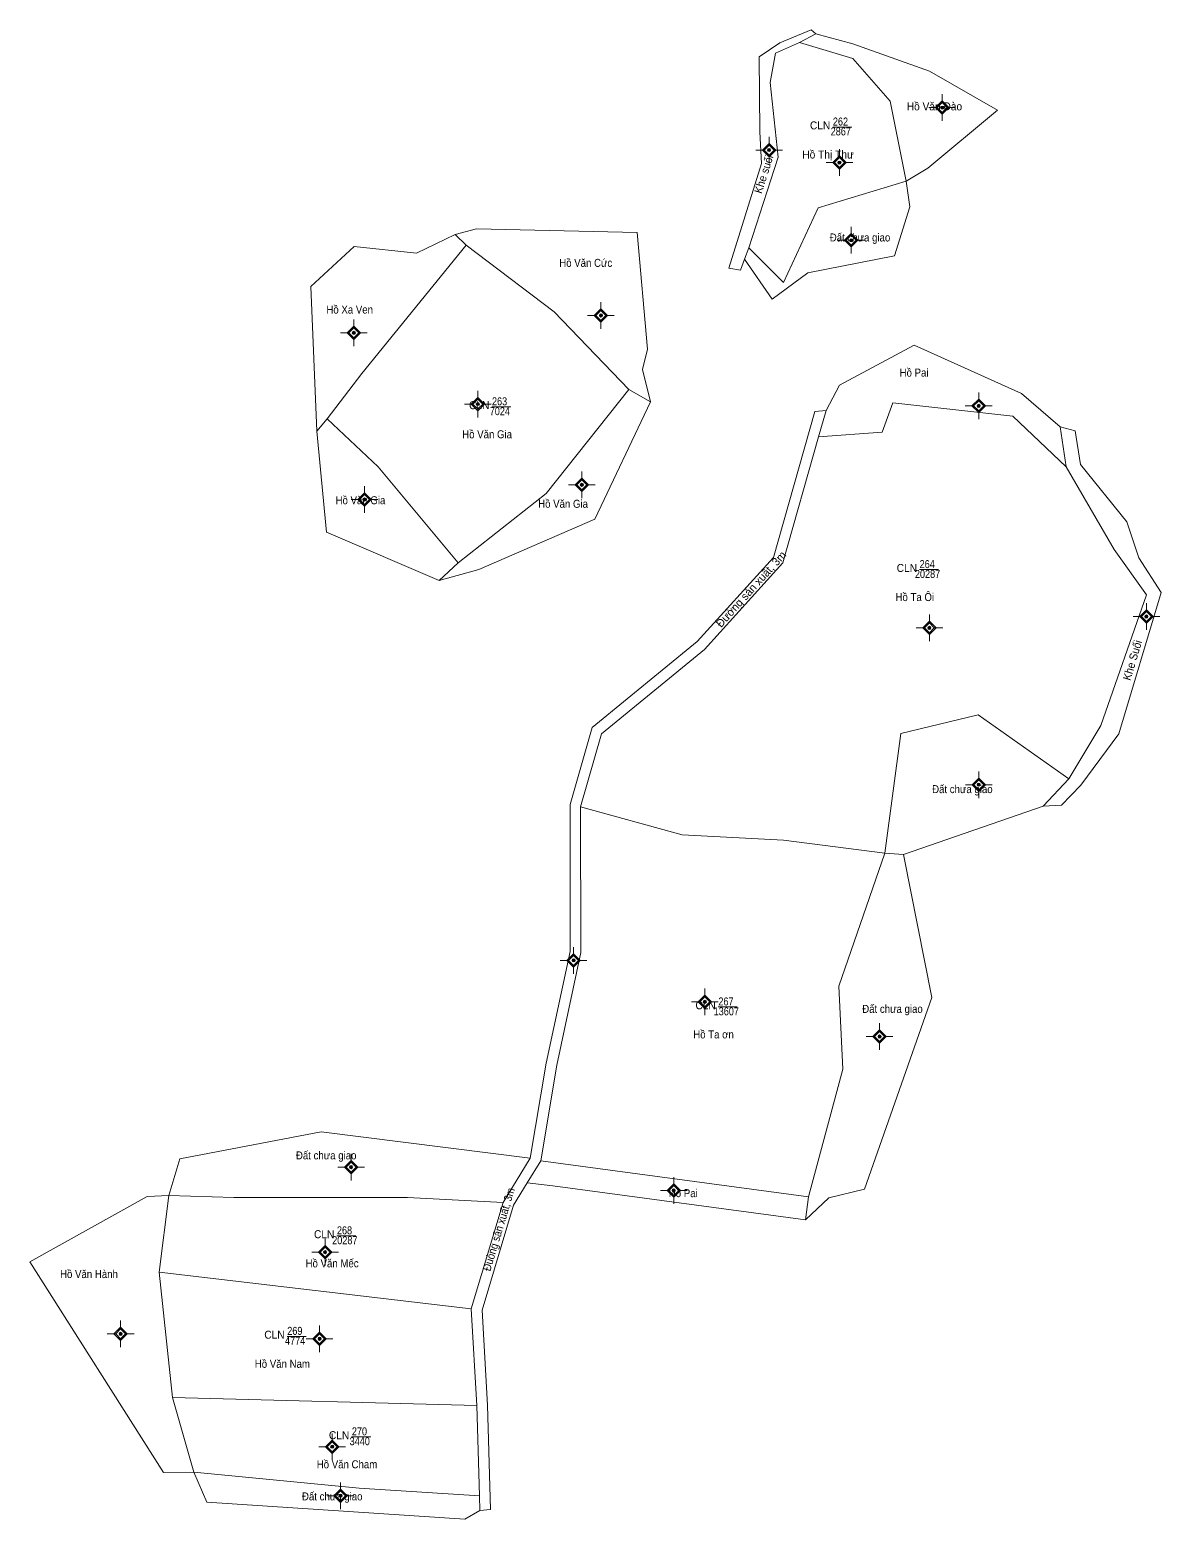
# Model space of a CAD drawing. Header units: metres. Extents: x 535606 to 537446, y 1848225 to 1851213.
# Drawn here: x 535883 to 536307, y 1849340 to 1849899 of the extents above; entities that cross this region are included whole.
import ezdxf
from ezdxf.enums import TextEntityAlignment as Align

# ---------------------------------------------------------------- set-up
doc = ezdxf.new("R2010")
doc.units = ezdxf.units.M
doc.header["$LTSCALE"] = 1.2
for name, color, linetype, lineweight in [('11', 7, 'Continuous', 13), ('6', 7, 'Continuous', 13), ('7', 7, 'Continuous', 13)]:
    doc.layers.add(name, color=color, linetype=linetype, lineweight=lineweight)
for name, color, linetype in [('2', 7, 'Continuous'), ('3', 7, 'Continuous'), ('4', 7, 'Continuous'), ('5', 7, 'Continuous'), ('63', 7, 'Continuous')]:
    doc.layers.add(name, color=color, linetype=linetype)

msp = doc.modelspace()

# ---------------------------------------------------------------- hatches: boundary and pattern name
at = {"layer": '11'}
for points in [[(536225.819, 1849869.61, 1), (536224.619, 1849869.61, 1)], [(536225.669, 1849869.61, 1), (536224.769, 1849869.61, 1)], [(536160.899, 1849853.72, 1), (536159.699, 1849853.72, 1)], [(536160.749, 1849853.72, 1), (536159.849, 1849853.72, 1)], [(536187.299, 1849848.99, 1), (536186.099, 1849848.99, 1)], [(536187.149, 1849848.99, 1), (536186.249, 1849848.99, 1)], [(536191.739, 1849819.87, 1), (536190.539, 1849819.87, 1)], [(536191.589, 1849819.87, 1), (536190.689, 1849819.87, 1)], [(536097.899, 1849791.71, 1), (536096.699, 1849791.71, 1)], [(536097.749, 1849791.71, 1), (536096.849, 1849791.71, 1)], [(536005.259, 1849785.17, 1), (536004.059, 1849785.17, 1)], [(536005.109, 1849785.17, 1), (536004.209, 1849785.17, 1)], [(536051.739, 1849758.49, 1), (536050.539, 1849758.49, 1)], [(536051.589, 1849758.49, 1), (536050.689, 1849758.49, 1)], [(536239.479, 1849757.79, 1), (536238.279, 1849757.79, 1)], [(536239.329, 1849757.79, 1), (536238.429, 1849757.79, 1)], [(536090.769, 1849728.18, 1), (536089.569, 1849728.18, 1)], [(536090.619, 1849728.18, 1), (536089.719, 1849728.18, 1)], [(536009.229, 1849722.68, 1), (536008.029, 1849722.68, 1)], [(536009.079, 1849722.68, 1), (536008.179, 1849722.68, 1)], [(536302.349, 1849678.8, 1), (536301.149, 1849678.8, 1)], [(536302.199, 1849678.8, 1), (536301.299, 1849678.8, 1)], [(536220.989, 1849674.54, 1), (536219.789, 1849674.54, 1)], [(536220.839, 1849674.54, 1), (536219.939, 1849674.54, 1)], [(536239.499, 1849615.76, 1), (536238.299, 1849615.76, 1)], [(536239.349, 1849615.76, 1), (536238.449, 1849615.76, 1)], [(536087.659, 1849549.89, 1), (536086.459, 1849549.89, 1)], [(536087.509, 1849549.89, 1), (536086.609, 1849549.89, 1)], [(536136.849, 1849534.34, 1), (536135.649, 1849534.34, 1)], [(536136.699, 1849534.34, 1), (536135.799, 1849534.34, 1)], [(536202.349, 1849521.32, 1), (536201.149, 1849521.32, 1)], [(536202.199, 1849521.32, 1), (536201.299, 1849521.32, 1)], [(536004.229, 1849472.38, 1), (536003.029, 1849472.38, 1)], [(536004.079, 1849472.38, 1), (536003.179, 1849472.38, 1)], [(536125.169, 1849463.63, 1), (536123.969, 1849463.63, 1)], [(536125.019, 1849463.63, 1), (536124.119, 1849463.63, 1)], [(535994.479, 1849440.48, 1), (535993.279, 1849440.48, 1)], [(535994.329, 1849440.48, 1), (535993.429, 1849440.48, 1)], [(535917.869, 1849409.83, 1), (535916.669, 1849409.83, 1)], [(535917.719, 1849409.83, 1), (535916.819, 1849409.83, 1)], [(535992.449, 1849408.01, 1), (535991.249, 1849408.01, 1)], [(535992.299, 1849408.01, 1), (535991.399, 1849408.01, 1)], [(535997.179, 1849367.55, 1), (535995.979, 1849367.55, 1)], [(535997.029, 1849367.55, 1), (535996.129, 1849367.55, 1)], [(536000.299, 1849349.17, 1), (535999.099, 1849349.17, 1)], [(536000.149, 1849349.17, 1), (535999.249, 1849349.17, 1)]]:
    msp.add_hatch(color=256, dxfattribs=at).paths.add_polyline_path(points)

# ---------------------------------------------------------------- linework, layer by layer
for p, q in [((536225.22, 1849874.61), (536225.22, 1849872.11)), ((536225.22, 1849873.36), (536225.22, 1849871.48)), ((536222.72, 1849869.61), (536220.22, 1849869.61)), ((536223.34, 1849869.61), (536221.47, 1849869.61)), ((536225.22, 1849867.74), (536225.22, 1849865.86)), ((536225.22, 1849867.11), (536225.22, 1849864.61)), ((536228.97, 1849869.61), (536227.1, 1849869.61)), ((536230.22, 1849869.61), (536227.72, 1849869.61)), ((536160.3, 1849858.72), (536160.3, 1849856.22)), ((536160.3, 1849857.47), (536160.3, 1849855.6)), ((536157.8, 1849853.72), (536155.3, 1849853.72)), ((536158.43, 1849853.72), (536156.55, 1849853.72)), ((536160.3, 1849851.84), (536160.3, 1849849.97)), ((536160.3, 1849851.22), (536160.3, 1849848.72)), ((536164.05, 1849853.72), (536162.18, 1849853.72)), ((536165.3, 1849853.72), (536162.8, 1849853.72)), ((536186.7, 1849853.99), (536186.7, 1849851.49)), ((536186.7, 1849852.74), (536186.7, 1849850.86)), ((536184.2, 1849848.99), (536181.7, 1849848.99)), ((536184.82, 1849848.99), (536182.95, 1849848.99)), ((536186.7, 1849847.12), (536186.7, 1849845.24)), ((536186.7, 1849846.49), (536186.7, 1849843.99)), ((536190.45, 1849848.99), (536188.57, 1849848.99)), ((536191.7, 1849848.99), (536189.2, 1849848.99)), ((536191.14, 1849824.87), (536191.14, 1849822.37)), ((536191.14, 1849823.62), (536191.14, 1849821.74)), ((536188.64, 1849819.87), (536186.14, 1849819.87)), ((536189.26, 1849819.87), (536187.39, 1849819.87)), ((536191.14, 1849818), (536191.14, 1849816.12)), ((536191.14, 1849817.37), (536191.14, 1849814.87)), ((536194.89, 1849819.87), (536193.02, 1849819.87)), ((536196.14, 1849819.87), (536193.64, 1849819.87)), ((536097.3, 1849796.71), (536097.3, 1849794.21)), ((536097.3, 1849795.46), (536097.3, 1849793.58)), ((536004.66, 1849790.17), (536004.66, 1849787.67)), ((536004.66, 1849788.92), (536004.66, 1849787.04)), ((536094.8, 1849791.71), (536092.3, 1849791.71)), ((536095.43, 1849791.71), (536093.55, 1849791.71)), ((536097.3, 1849789.84), (536097.3, 1849787.96)), ((536097.3, 1849789.21), (536097.3, 1849786.71)), ((536101.05, 1849791.71), (536099.18, 1849791.71)), ((536102.3, 1849791.71), (536099.8, 1849791.71)), ((536002.16, 1849785.17), (535999.66, 1849785.17)), ((536002.78, 1849785.17), (536000.91, 1849785.17)), ((536004.66, 1849783.3), (536004.66, 1849781.42)), ((536004.66, 1849782.67), (536004.66, 1849780.17)), ((536008.41, 1849785.17), (536006.54, 1849785.17)), ((536009.66, 1849785.17), (536007.16, 1849785.17)), ((536051.14, 1849763.49), (536051.14, 1849760.99)), ((536051.14, 1849762.24), (536051.14, 1849760.36)), ((536238.88, 1849762.79), (536238.88, 1849760.29)), ((536238.88, 1849761.54), (536238.88, 1849759.66)), ((536048.64, 1849758.49), (536046.14, 1849758.49)), ((536049.26, 1849758.49), (536047.39, 1849758.49)), ((536051.14, 1849756.62), (536051.14, 1849754.74)), ((536051.14, 1849755.99), (536051.14, 1849753.49)), ((536054.89, 1849758.49), (536053.02, 1849758.49)), ((536056.14, 1849758.49), (536053.64, 1849758.49)), ((536236.38, 1849757.79), (536233.88, 1849757.79)), ((536237, 1849757.79), (536235.13, 1849757.79)), ((536238.88, 1849755.92), (536238.88, 1849754.04)), ((536238.88, 1849755.29), (536238.88, 1849752.79)), ((536242.63, 1849757.79), (536240.76, 1849757.79)), ((536243.88, 1849757.79), (536241.38, 1849757.79)), ((536090.17, 1849733.18), (536090.17, 1849730.68)), ((536008.63, 1849727.68), (536008.63, 1849725.18)), ((536008.63, 1849726.43), (536008.63, 1849724.56)), ((536087.67, 1849728.18), (536085.17, 1849728.18)), ((536088.3, 1849728.18), (536086.42, 1849728.18)), ((536090.17, 1849731.93), (536090.17, 1849730.06)), ((536093.92, 1849728.18), (536092.05, 1849728.18)), ((536095.17, 1849728.18), (536092.67, 1849728.18)), ((536006.13, 1849722.68), (536003.63, 1849722.68)), ((536006.76, 1849722.68), (536004.88, 1849722.68)), ((536012.38, 1849722.68), (536010.5, 1849722.68)), ((536013.63, 1849722.68), (536011.13, 1849722.68)), ((536090.17, 1849726.3), (536090.17, 1849724.43)), ((536090.17, 1849725.68), (536090.17, 1849723.18)), ((536008.63, 1849720.8), (536008.63, 1849718.93)), ((536008.63, 1849720.18), (536008.63, 1849717.68)), ((536301.75, 1849683.8), (536301.75, 1849681.3)), ((536301.75, 1849682.55), (536301.75, 1849680.68)), ((536220.39, 1849679.54), (536220.39, 1849677.04)), ((536220.39, 1849678.29), (536220.39, 1849676.42)), ((536299.25, 1849678.8), (536296.75, 1849678.8)), ((536299.88, 1849678.8), (536298, 1849678.8)), ((536301.75, 1849676.92), (536301.75, 1849675.05)), ((536301.75, 1849676.3), (536301.75, 1849673.8)), ((536305.5, 1849678.8), (536303.62, 1849678.8)), ((536306.75, 1849678.8), (536304.25, 1849678.8)), ((536217.89, 1849674.54), (536215.39, 1849674.54)), ((536218.52, 1849674.54), (536216.64, 1849674.54)), ((536220.39, 1849672.66), (536220.39, 1849670.79)), ((536220.39, 1849672.04), (536220.39, 1849669.54)), ((536224.14, 1849674.54), (536222.26, 1849674.54)), ((536225.39, 1849674.54), (536222.89, 1849674.54)), ((536238.9, 1849620.76), (536238.9, 1849618.26)), ((536236.4, 1849615.76), (536233.9, 1849615.76)), ((536237.02, 1849615.76), (536235.15, 1849615.76)), ((536238.9, 1849619.51), (536238.9, 1849617.64)), ((536242.65, 1849615.76), (536240.78, 1849615.76)), ((536243.9, 1849615.76), (536241.4, 1849615.76)), ((536238.9, 1849613.88), (536238.9, 1849612.01)), ((536238.9, 1849613.26), (536238.9, 1849610.76)), ((536087.06, 1849554.89), (536087.06, 1849552.39)), ((536087.06, 1849553.64), (536087.06, 1849551.76)), ((536084.56, 1849549.89), (536082.06, 1849549.89)), ((536085.19, 1849549.89), (536083.31, 1849549.89)), ((536087.06, 1849548.02), (536087.06, 1849546.14)), ((536090.81, 1849549.89), (536088.94, 1849549.89)), ((536092.06, 1849549.89), (536089.56, 1849549.89)), ((536087.06, 1849547.39), (536087.06, 1849544.89)), ((536136.25, 1849539.34), (536136.25, 1849536.84)), ((536136.25, 1849538.09), (536136.25, 1849536.22)), ((536133.75, 1849534.34), (536131.25, 1849534.34)), ((536134.38, 1849534.34), (536132.5, 1849534.34)), ((536136.25, 1849532.46), (536136.25, 1849530.59)), ((536136.25, 1849531.84), (536136.25, 1849529.34)), ((536140, 1849534.34), (536138.12, 1849534.34)), ((536141.25, 1849534.34), (536138.75, 1849534.34)), ((536201.75, 1849526.32), (536201.75, 1849523.82)), ((536199.25, 1849521.32), (536196.75, 1849521.32)), ((536199.88, 1849521.32), (536198, 1849521.32)), ((536201.75, 1849525.07), (536201.75, 1849523.2)), ((536205.5, 1849521.32), (536203.62, 1849521.32)), ((536206.75, 1849521.32), (536204.25, 1849521.32)), ((536201.75, 1849519.44), (536201.75, 1849517.57)), ((536201.75, 1849518.82), (536201.75, 1849516.32)), ((536003.63, 1849477.38), (536003.63, 1849474.88)), ((536003.63, 1849476.13), (536003.63, 1849474.26)), ((536001.13, 1849472.38), (535998.63, 1849472.38)), ((536001.76, 1849472.38), (535999.88, 1849472.38)), ((536003.63, 1849470.5), (536003.63, 1849468.63)), ((536003.63, 1849469.88), (536003.63, 1849467.38)), ((536007.38, 1849472.38), (536005.5, 1849472.38)), ((536008.63, 1849472.38), (536006.13, 1849472.38)), ((536124.57, 1849468.63), (536124.57, 1849466.13)), ((536124.57, 1849467.38), (536124.57, 1849465.5)), ((536122.07, 1849463.63), (536119.57, 1849463.63)), ((536122.69, 1849463.63), (536120.82, 1849463.63)), ((536124.57, 1849461.76), (536124.57, 1849459.88)), ((536124.57, 1849461.13), (536124.57, 1849458.63)), ((536128.32, 1849463.63), (536126.44, 1849463.63)), ((536129.57, 1849463.63), (536127.07, 1849463.63)), ((535993.88, 1849445.48), (535993.88, 1849442.98)), ((535993.88, 1849444.23), (535993.88, 1849442.36)), ((535991.38, 1849440.48), (535988.88, 1849440.48)), ((535992, 1849440.48), (535990.13, 1849440.48)), ((535993.88, 1849438.6), (535993.88, 1849436.73)), ((535993.88, 1849437.98), (535993.88, 1849435.48)), ((535997.63, 1849440.48), (535995.76, 1849440.48)), ((535998.88, 1849440.48), (535996.38, 1849440.48)), ((535917.27, 1849414.83), (535917.27, 1849412.33)), ((535914.77, 1849409.83), (535912.27, 1849409.83)), ((535915.4, 1849409.83), (535913.52, 1849409.83)), ((535917.27, 1849413.58), (535917.27, 1849411.7)), ((535921.02, 1849409.83), (535919.14, 1849409.83)), ((535922.27, 1849409.83), (535919.77, 1849409.83)), ((535991.85, 1849413.01), (535991.85, 1849410.51)), ((535991.85, 1849411.76), (535991.85, 1849409.88)), ((535917.27, 1849407.96), (535917.27, 1849406.08)), ((535917.27, 1849407.33), (535917.27, 1849404.83)), ((535989.35, 1849408.01), (535986.85, 1849408.01)), ((535989.98, 1849408.01), (535988.1, 1849408.01)), ((535991.85, 1849406.14), (535991.85, 1849404.26)), ((535991.85, 1849405.51), (535991.85, 1849403.01)), ((535995.6, 1849408.01), (535993.72, 1849408.01)), ((535996.85, 1849408.01), (535994.35, 1849408.01)), ((535996.58, 1849372.55), (535996.58, 1849370.05)), ((535996.58, 1849371.3), (535996.58, 1849369.42)), ((535994.08, 1849367.55), (535991.58, 1849367.55)), ((535994.7, 1849367.55), (535992.83, 1849367.55)), ((535996.58, 1849365.68), (535996.58, 1849363.8)), ((535996.58, 1849365.05), (535996.58, 1849362.55)), ((536000.33, 1849367.55), (535998.45, 1849367.55)), ((536001.58, 1849367.55), (535999.08, 1849367.55)), ((535999.7, 1849354.17), (535999.7, 1849351.67)), ((535999.7, 1849352.92), (535999.7, 1849351.04)), ((535997.2, 1849349.17), (535994.7, 1849349.17)), ((535997.82, 1849349.17), (535995.95, 1849349.17)), ((535999.7, 1849347.3), (535999.7, 1849345.42)), ((535999.7, 1849346.67), (535999.7, 1849344.17)), ((536003.45, 1849349.17), (536001.57, 1849349.17)), ((536004.7, 1849349.17), (536002.2, 1849349.17))]:
    msp.add_line(p, q, dxfattribs=at)
for points in [[(536225.22, 1849872.11), (536222.72, 1849869.61), (536225.22, 1849867.11), (536227.72, 1849869.61)], [(536225.22, 1849871.48), (536223.34, 1849869.61), (536225.22, 1849867.74), (536227.1, 1849869.61)], [(536160.3, 1849856.22), (536157.8, 1849853.72), (536160.3, 1849851.22), (536162.8, 1849853.72)], [(536160.3, 1849855.6), (536158.43, 1849853.72), (536160.3, 1849851.84), (536162.18, 1849853.72)], [(536186.7, 1849851.49), (536184.2, 1849848.99), (536186.7, 1849846.49), (536189.2, 1849848.99)], [(536186.7, 1849850.86), (536184.82, 1849848.99), (536186.7, 1849847.12), (536188.57, 1849848.99)], [(536191.14, 1849822.37), (536188.64, 1849819.87), (536191.14, 1849817.37), (536193.64, 1849819.87)], [(536191.14, 1849821.74), (536189.26, 1849819.87), (536191.14, 1849818), (536193.02, 1849819.87)], [(536097.3, 1849794.21), (536094.8, 1849791.71), (536097.3, 1849789.21), (536099.8, 1849791.71)], [(536097.3, 1849793.58), (536095.43, 1849791.71), (536097.3, 1849789.84), (536099.18, 1849791.71)], [(536004.66, 1849787.67), (536002.16, 1849785.17), (536004.66, 1849782.67), (536007.16, 1849785.17)], [(536004.66, 1849787.04), (536002.78, 1849785.17), (536004.66, 1849783.3), (536006.54, 1849785.17)], [(536051.14, 1849760.99), (536048.64, 1849758.49), (536051.14, 1849755.99), (536053.64, 1849758.49)], [(536051.14, 1849760.36), (536049.26, 1849758.49), (536051.14, 1849756.62), (536053.02, 1849758.49)], [(536238.88, 1849760.29), (536236.38, 1849757.79), (536238.88, 1849755.29), (536241.38, 1849757.79)], [(536238.88, 1849759.66), (536237, 1849757.79), (536238.88, 1849755.92), (536240.76, 1849757.79)], [(536090.17, 1849730.68), (536087.67, 1849728.18), (536090.17, 1849725.68), (536092.67, 1849728.18)], [(536090.17, 1849730.06), (536088.3, 1849728.18), (536090.17, 1849726.3), (536092.05, 1849728.18)], [(536008.63, 1849725.18), (536006.13, 1849722.68), (536008.63, 1849720.18), (536011.13, 1849722.68)], [(536008.63, 1849724.56), (536006.76, 1849722.68), (536008.63, 1849720.8), (536010.5, 1849722.68)], [(536220.39, 1849677.04), (536217.89, 1849674.54), (536220.39, 1849672.04), (536222.89, 1849674.54)], [(536220.39, 1849676.42), (536218.52, 1849674.54), (536220.39, 1849672.66), (536222.26, 1849674.54)], [(536301.75, 1849681.3), (536299.25, 1849678.8), (536301.75, 1849676.3), (536304.25, 1849678.8)], [(536301.75, 1849680.68), (536299.88, 1849678.8), (536301.75, 1849676.92), (536303.62, 1849678.8)], [(536238.9, 1849618.26), (536236.4, 1849615.76), (536238.9, 1849613.26), (536241.4, 1849615.76)], [(536238.9, 1849617.64), (536237.02, 1849615.76), (536238.9, 1849613.88), (536240.78, 1849615.76)], [(536087.06, 1849552.39), (536084.56, 1849549.89), (536087.06, 1849547.39), (536089.56, 1849549.89)], [(536087.06, 1849551.76), (536085.19, 1849549.89), (536087.06, 1849548.02), (536088.94, 1849549.89)], [(536136.25, 1849536.84), (536133.75, 1849534.34), (536136.25, 1849531.84), (536138.75, 1849534.34)], [(536136.25, 1849536.22), (536134.38, 1849534.34), (536136.25, 1849532.46), (536138.12, 1849534.34)], [(536201.75, 1849523.82), (536199.25, 1849521.32), (536201.75, 1849518.82), (536204.25, 1849521.32)], [(536201.75, 1849523.2), (536199.88, 1849521.32), (536201.75, 1849519.44), (536203.62, 1849521.32)], [(536003.63, 1849474.88), (536001.13, 1849472.38), (536003.63, 1849469.88), (536006.13, 1849472.38)], [(536003.63, 1849474.26), (536001.76, 1849472.38), (536003.63, 1849470.5), (536005.5, 1849472.38)], [(536124.57, 1849466.13), (536122.07, 1849463.63), (536124.57, 1849461.13), (536127.07, 1849463.63)], [(536124.57, 1849465.5), (536122.69, 1849463.63), (536124.57, 1849461.76), (536126.44, 1849463.63)], [(535993.88, 1849442.98), (535991.38, 1849440.48), (535993.88, 1849437.98), (535996.38, 1849440.48)], [(535993.88, 1849442.36), (535992, 1849440.48), (535993.88, 1849438.6), (535995.76, 1849440.48)], [(535917.27, 1849412.33), (535914.77, 1849409.83), (535917.27, 1849407.33), (535919.77, 1849409.83)], [(535917.27, 1849411.7), (535915.4, 1849409.83), (535917.27, 1849407.96), (535919.14, 1849409.83)], [(535991.85, 1849410.51), (535989.35, 1849408.01), (535991.85, 1849405.51), (535994.35, 1849408.01)], [(535991.85, 1849409.88), (535989.98, 1849408.01), (535991.85, 1849406.14), (535993.72, 1849408.01)], [(535996.58, 1849370.05), (535994.08, 1849367.55), (535996.58, 1849365.05), (535999.08, 1849367.55)], [(535996.58, 1849369.42), (535994.7, 1849367.55), (535996.58, 1849365.68), (535998.45, 1849367.55)], [(535999.7, 1849351.67), (535997.2, 1849349.17), (535999.7, 1849346.67), (536002.2, 1849349.17)], [(535999.7, 1849351.04), (535997.82, 1849349.17), (535999.7, 1849347.3), (536001.57, 1849349.17)]]:
    msp.add_lwpolyline(points, close=True, dxfattribs=at)
for centre, radius in [((536225.219, 1849869.61), 0.6), ((536225.219, 1849869.61), 0.45), ((536160.299, 1849853.72), 0.6), ((536160.299, 1849853.72), 0.45), ((536186.699, 1849848.99), 0.6), ((536186.699, 1849848.99), 0.45), ((536191.139, 1849819.87), 0.6), ((536191.139, 1849819.87), 0.45), ((536097.299, 1849791.71), 0.6), ((536097.299, 1849791.71), 0.45), ((536004.659, 1849785.17), 0.6), ((536004.659, 1849785.17), 0.45), ((536051.139, 1849758.49), 0.6), ((536051.139, 1849758.49), 0.45), ((536238.879, 1849757.79), 0.6), ((536238.879, 1849757.79), 0.45), ((536090.169, 1849728.18), 0.6), ((536090.169, 1849728.18), 0.45), ((536008.629, 1849722.68), 0.6), ((536008.629, 1849722.68), 0.45), ((536301.749, 1849678.8), 0.6), ((536301.749, 1849678.8), 0.45), ((536220.389, 1849674.54), 0.6), ((536220.389, 1849674.54), 0.45), ((536238.899, 1849615.76), 0.6), ((536238.899, 1849615.76), 0.45), ((536087.059, 1849549.89), 0.6), ((536087.059, 1849549.89), 0.45), ((536136.249, 1849534.34), 0.6), ((536136.249, 1849534.34), 0.45), ((536201.749, 1849521.32), 0.6), ((536201.749, 1849521.32), 0.45), ((536003.629, 1849472.38), 0.6), ((536003.629, 1849472.38), 0.45), ((536124.569, 1849463.63), 0.6), ((536124.569, 1849463.63), 0.45), ((535993.879, 1849440.48), 0.6), ((535993.879, 1849440.48), 0.45), ((535917.269, 1849409.83), 0.6), ((535917.269, 1849409.83), 0.45), ((535991.849, 1849408.01), 0.6), ((535991.849, 1849408.01), 0.45), ((535996.579, 1849367.55), 0.6), ((535996.579, 1849367.55), 0.45), ((535999.699, 1849349.17), 0.6), ((535999.699, 1849349.17), 0.45)]:
    msp.add_circle(centre, radius, dxfattribs=at)
at = {"layer": '6'}
for p, q in [((536171.73, 1849893.99), (536177.82, 1849897.23)), ((536046.73, 1849817.99), (536042.63, 1849822.02)), ((536151.16, 1849812.82), (536152.73, 1849816.99)), ((536107.73, 1849763.99), (536115.85, 1849759.31)), ((536178.85, 1849746.15), (536181.66, 1849756.1)), ((535994.73, 1849752.99), (535990.8, 1849748.32)), ((536269.48, 1849749.88), (536271.73, 1849734.99)), ((536043.73, 1849698.99), (536036.61, 1849692.38)), ((536272.73, 1849617.99), (536263.1, 1849607.72)), ((536069.64, 1849466.44), (536074.72, 1849474.72)), ((536175.04, 1849461.22), (536074.72, 1849474.72)), ((535935.38, 1849461.74), (535931.73, 1849432.99)), ((536175.04, 1849461.22), (536173.99, 1849452.55))]:
    msp.add_line(p, q, dxfattribs=at)
for points in [[(536177.82, 1849897.23), (536176.1, 1849898.8), (536164.33, 1849893.94), (536156.65, 1849888.71), (536156.81, 1849860.58), (536157.45, 1849848.69), (536145.24, 1849809.41), (536149.59, 1849808.64), (536151.16, 1849812.82)], [(536177.82, 1849897.23), (536191.75, 1849893.5), (536220.46, 1849883.29), (536245.98, 1849868.61), (536219.82, 1849846.9), (536211.73, 1849841.99)], [(536211.73, 1849841.99), (536213.07, 1849832.41), (536207.38, 1849814.03), (536174.84, 1849807.65), (536161.44, 1849797.75), (536151.16, 1849812.82)], [(536181.66, 1849756.1), (536186.66, 1849765.59), (536214.73, 1849780.6), (536254.93, 1849762.4), (536269.48, 1849749.88)], [(536070.82, 1849475.71), (536076.76, 1849511.36), (536085.73, 1849553.2), (536085.73, 1849608.27), (536093.98, 1849637.14), (536133.38, 1849669.48), (536161.93, 1849700.99), (536177.41, 1849755.72), (536181.66, 1849756.1)], [(536178.85, 1849746.15), (536202.73, 1849747.99), (536206.73, 1849758.99), (536251.73, 1849753.99), (536271.73, 1849734.99), (536289.73, 1849703.99), (536301.73, 1849686.99), (536284.73, 1849637.99), (536272.73, 1849617.99), (536238.73, 1849641.99), (536209.73, 1849634.99), (536203.73, 1849590.1), (536186.45, 1849540.28), (536187.91, 1849509.09), (536175.04, 1849461.22)], [(536269.48, 1849749.88), (536275.05, 1849748.49), (536277.02, 1849735.83), (536294.43, 1849714.3), (536298.96, 1849700.87), (536307.3, 1849687.78), (536291.47, 1849634.87), (536277.15, 1849615.64), (536269.96, 1849608.03), (536263.1, 1849607.72)], [(536089.66, 1849607.46), (536097.48, 1849634.84), (536136.08, 1849666.5), (536165.53, 1849698.99), (536178.85, 1849746.15)], [(536074.72, 1849474.72), (536080.7, 1849510.62), (536089.73, 1849552.78), (536089.66, 1849607.46)], [(536089.66, 1849607.46), (536127.73, 1849596.99), (536165.73, 1849594.99), (536203.73, 1849590.1)], [(536263.1, 1849607.72), (536210.76, 1849589.54), (536203.73, 1849590.1)], [(536210.76, 1849589.54), (536221.29, 1849535.91), (536196.08, 1849464.08), (536182.68, 1849460.89), (536173.99, 1849452.55), (536079.3, 1849465.36), (536069.64, 1849466.44)], [(536070.82, 1849475.71), (535992.37, 1849485.66), (535939.39, 1849475.44), (535935.38, 1849461.74), (535927.26, 1849461.39), (535883.21, 1849436.8), (535933.33, 1849357.92), (535944.73, 1849357.99), (535949.61, 1849346.74), (536046.32, 1849340.36), (536051.88, 1849343.68)], [(536070.82, 1849475.71), (536060.67, 1849459.1), (536048.71, 1849419.23), (536050.72, 1849383.04), (536051.72, 1849349.12), (536051.88, 1849343.68)], [(536069.64, 1849466.44), (536064.57, 1849458.16), (536052.75, 1849418.75), (536054.73, 1849383.07), (536055.88, 1849343.97), (536051.88, 1849343.68)], [(536060.67, 1849459.1), (536024.73, 1849460.99), (535959.73, 1849460.99), (535935.38, 1849461.74)], [(536048.71, 1849419.23), (535931.73, 1849432.99), (535936.73, 1849385.99)], [(535944.73, 1849357.99), (535936.73, 1849385.99), (536050.72, 1849383.04)], [(536051.72, 1849349.12), (536006.73, 1849351.99), (535944.73, 1849357.99)]]:
    msp.add_lwpolyline(points, dxfattribs=at)
for points in [[(536152.73, 1849816.99), (536163.73, 1849850.99), (536160.73, 1849878.99), (536162.73, 1849889.99), (536171.73, 1849893.99), (536191.73, 1849887.99), (536205.73, 1849871.99), (536211.73, 1849841.99), (536178.73, 1849831.99), (536165.73, 1849803.99)], [(536042.63, 1849822.02), (536050.62, 1849824.11), (536110.91, 1849822.83), (536114.74, 1849779.1), (536112.83, 1849771.44), (536115.85, 1849759.31), (536094.96, 1849715.27), (536051.57, 1849696.44), (536036.61, 1849692.38), (535994.47, 1849710.48), (535990.8, 1849748.32), (535988.55, 1849802.58), (536004.82, 1849817.59), (536028.11, 1849815.03)], [(536046.73, 1849817.99), (536079.73, 1849792.99), (536107.73, 1849763.99), (536076.73, 1849724.99), (536043.73, 1849698.99), (536013.73, 1849734.99), (535994.73, 1849752.99), (536007.73, 1849769.99)]]:
    msp.add_lwpolyline(points, close=True, dxfattribs=at)
at = {"layer": '7'}
for p, q in [((536184.16, 1849862.34), (536191.33, 1849862.34)), ((536056.37, 1849757.44), (536063.54, 1849757.44)), ((536216.68, 1849696.41), (536223.85, 1849696.41)), ((536141.24, 1849532.43), (536148.41, 1849532.43)), ((535998.26, 1849446.6), (536005.43, 1849446.6)), ((535979.63, 1849408.92), (535986.8, 1849408.92)), ((536003.85, 1849371.24), (536011.02, 1849371.24))]:
    msp.add_line(p, q, dxfattribs=at)

# ---------------------------------------------------------------- texts
at = {"layer": '2'}
for s, width, p in [('Hồ Văn Đào', 0.95, (536222.295, 1849868.58)), ('Hồ Thị Thư', 0.95, (536182.42, 1849850.54)), ('Đất chưa giao', 0.9, (536194.4, 1849819.43)), ('Hồ Văn Cức', 0.9, (536091.6, 1849809.91)), ('Hồ Xa Ven', 0.9, (536003.115, 1849792.4)), ('Hồ Pai', 0.9, (536214.67, 1849768.76)), ('Hồ Văn Gia', 0.9, (536054.63, 1849745.64)), ('Hồ Văn Gia', 0.9, (536007.16, 1849720.91)), ('Hồ Văn Gia', 0.9, (536083.1, 1849719.59)), ('Hồ Ta Ôi', 0.9, (536214.94, 1849684.61)), ('Đất chưa giao', 0.9, (536232.77, 1849612.6)), ('Đất chưa giao', 0.9, (536206.58, 1849530.21)), ('Hồ Ta ơn', 0.9, (536139.5, 1849520.63)), ('Đất chưa giao', 0.9, (535994.31, 1849475.28)), ('Hồ Pai', 0.9, (536128.14, 1849461.11)), ('Hồ Văn Mếc', 0.9, (535996.525, 1849434.8)), ('Hồ Văn Hành', 0.9, (535905.39, 1849430.77)), ('Hồ Văn Nam', 0.9, (535977.885, 1849397.12)), ('Hồ Văn Cham', 0.9, (536002.11, 1849359.44)), ('Đất chưa giao', 0.9, (535996.57, 1849347.42))]:
    msp.add_text(s, height=3, dxfattribs=dict(at, width=width)).set_placement(p, align=Align.CENTER)
for s, rotation, width, p in [('Khe suối', 72.455, 0.95, (536159.757, 1849844.218)), ('Khe Suối', 73.343, 0.95, (536297.954, 1849662.01)), ('Đuòng sản xuất, 3m', 73.302, 0.9, (536060.434, 1849448.599))]:
    msp.add_text(s, height=3, rotation=rotation, dxfattribs=dict(at, width=width)).set_placement(p, align=Align.CENTER)
msp.add_text('Đường sản xuất, 3m', height=3, rotation=47.81, dxfattribs=at).set_placement((536154.664, 1849688.063), align=Align.CENTER)
at = {"layer": '3', "width": 0.95}
for p in [(536179.45, 1849861.46), (536051.66, 1849756.56), (536211.97, 1849695.53), (536136.53, 1849531.55), (535993.55, 1849445.72), (535974.92, 1849408.04), (535999.14, 1849370.36)]:
    msp.add_text('CLN', height=3, dxfattribs=at).set_placement(p, align=Align.CENTER)
at = {"layer": '4', "width": 0.85}
for s, p in [('262', (536187.08, 1849862.9)), ('263', (536059.295, 1849758)), ('264', (536219.6, 1849696.97)), ('267', (536144.155, 1849532.99)), ('268', (536001.175, 1849447.16)), ('269', (535982.555, 1849409.48)), ('270', (536006.77, 1849371.8))]:
    msp.add_text(s, height=3, dxfattribs=at).set_placement(p, align=Align.CENTER)
at = {"layer": '5', "width": 0.85}
for s, p in [('2867', (536187.2, 1849859.2)), ('7024', (536059.405, 1849754.3)), ('20287', (536219.72, 1849693.27)), ('13607', (536144.28, 1849529.29)), ('20287', (536001.3, 1849443.46)), ('4774', (535982.665, 1849405.78)), ('3440', (536006.885, 1849368.1))]:
    msp.add_text(s, height=3, dxfattribs=at).set_placement(p, align=Align.CENTER)
at = {"layer": '63'}
msp.add_text('D', height=0.01, dxfattribs=at).set_placement((536089.735, 1849607.71), align=Align.CENTER)

doc.saveas('drawing.dxf')
